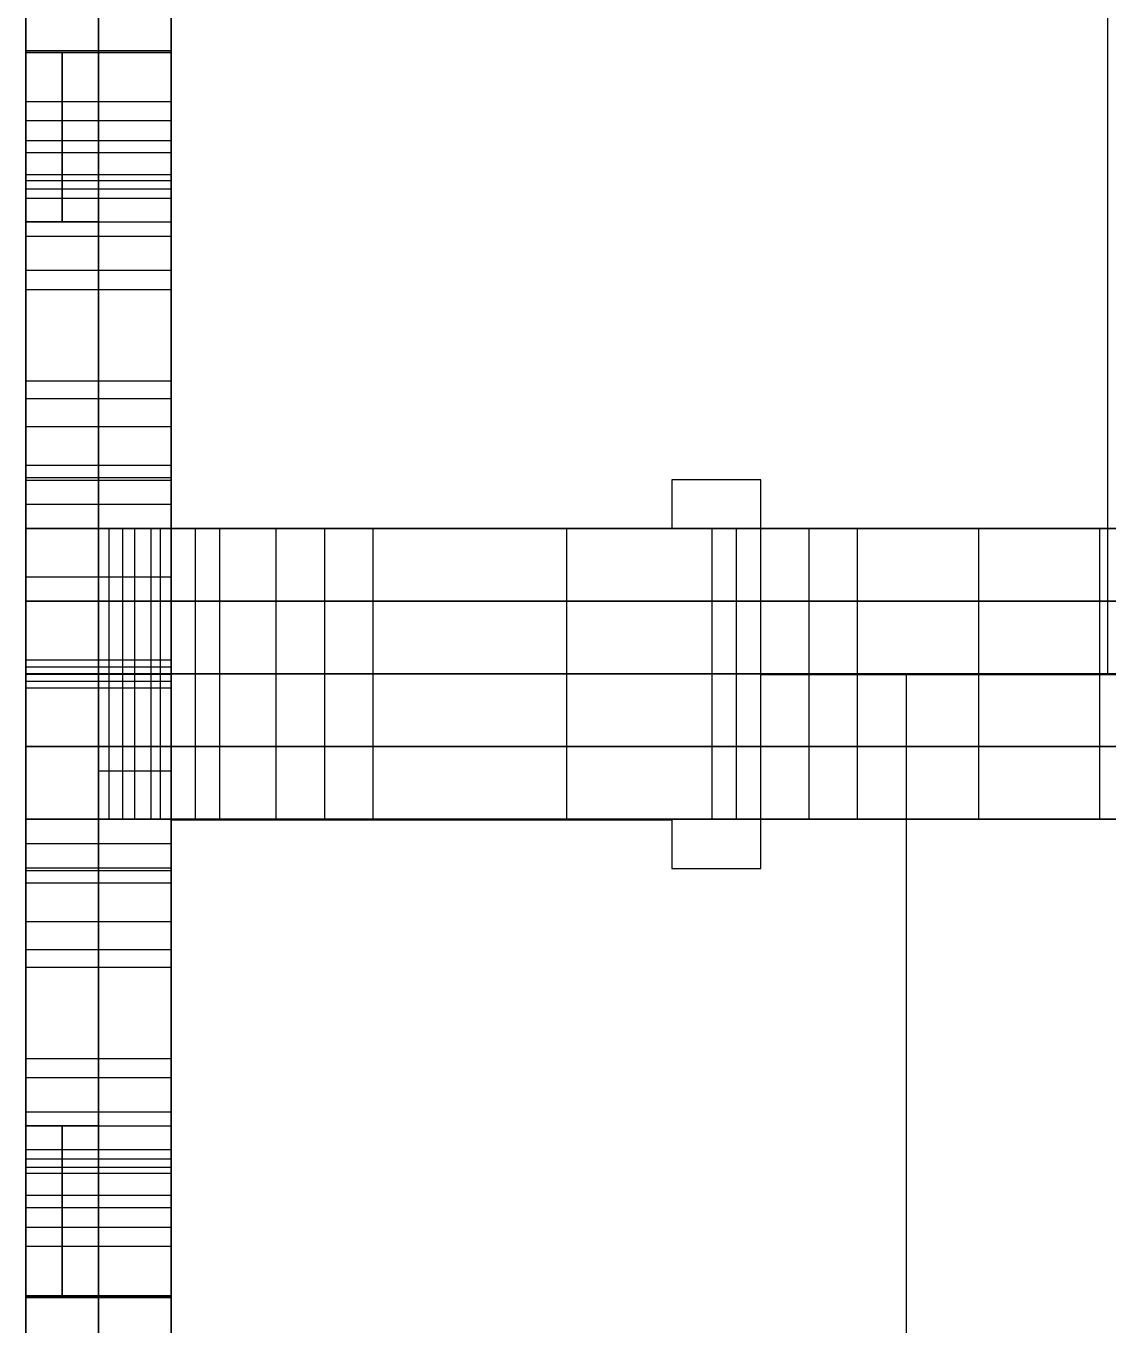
# Model space of a CAD drawing. Extents: x 3574 to 3842, y -44368 to -40231.
# Drawn here: x 3574.5 to 3708.5, y -41180.2 to -41019.2 of the extents above; entities that cross this region are included whole.
import ezdxf

# ---------------------------------------------------------------- set-up
doc = ezdxf.new("R2010")
doc.units = 0
doc.layers.add('ENDS', color=40, linetype='CONTINUOUS')

# ---------------------------------------------------------------- blocks, each defined once
blk = doc.blocks.new('SKYLARK200_END-XS-1')
at = {"layer": 'ENDS'}
for p, q in [((-134, 3268.02, 264), (-134, 4118.01, 264)), ((-134, 3268.02, 282), (-134, 4118.01, 282)), ((-268, 3345.01, 141), (-268, 4112.03, 141)), ((-250, 3324.03, 141), (-250, 4112.03, 141)), ((-250, 3286, 282), (-250, 3421.55, 282)), ((-250, 3286, 264), (-250, 3421.55, 264)), ((-250, 3286, 273), (-250, 3421.55, 273)), ((-259, 3334.13, 226), (-259, 3412.13, 226)), ((-259, 3412.13, 56), (-259, 3334.13, 56)), ((-250, 3334.13, 226), (-250, 3412.13, 226)), ((-250, 3412.13, 56), (-250, 3334.13, 56)), ((-268, 3334.13, 226), (-268, 3352.13, 226)), ((-268, 3352.13, 56), (-268, 3334.13, 56)), ((-268, 3332.62, 282), (-268, 3345.28, 282)), ((-268, 3345.28, 282), (-250, 3345.28, 282)), ((-268, 3345.28), (-250, 3345.28)), ((-268, 3345.28), (-268, 3332.62)), ((-259, 3332.62, 282), (-259, 3345.28, 282)), ((-259, 3345.28), (-259, 3332.62)), ((-250, 3332.62, 282), (-250, 3345.28, 282)), ((-250, 3345.28), (-250, 3332.62)), ((-268, 3345.21, 281.13), (-250, 3345.21, 281.13)), ((-268, 3345.21, 0.87), (-250, 3345.21, 0.87)), ((-268, 3345.03, 280.28), (-250, 3345.03, 280.28)), ((-268, 3345.03, 280.28), (-268, 3328.13, 232)), ((-268, 3328.13, 50), (-268, 3345.03, 1.72)), ((-268, 3345.03, 1.72), (-250, 3345.03, 1.72)), ((-268, 3345.03, 141.9), (-259, 3345.03, 141.9)), ((-259, 3345.03, 280.28), (-259, 3328.13, 232)), ((-259, 3328.13, 50), (-259, 3345.03, 1.72)), ((-259, 3324.03, 141.9), (-259, 3345.03, 141.9)), ((-250, 3345.03, 280.28), (-250, 3328.13, 232)), ((-250, 3328.13, 50), (-250, 3345.03, 1.72)), ((-268, 3338.95, 282), (-250, 3338.95, 282)), ((-268, 3338.95), (-250, 3338.95)), ((-268, 3336.58, 256.14), (-250, 3336.58, 256.14)), ((-268, 3336.58, 25.86), (-250, 3336.58, 25.86)), ((-268, 3334.13, 226), (-250, 3334.13, 226)), ((-268, 3334.13, 56), (-250, 3334.13, 56)), ((-259, 3334.53, 123.71), (-259, 3334.53, 160.09)), ((-268, 3332.62, 282), (-250, 3332.62, 282)), ((-268, 3332.62), (-250, 3332.62)), ((-268, 3329.89, 227.76), (-250, 3329.89, 227.76)), ((-268, 3329.89, 54.24), (-250, 3329.89, 54.24)), ((-268, 3329.16, 283.1), (-250, 3329.16, 283.1)), ((-268, 3329.16, -1.1), (-250, 3329.16, -1.1)), ((-268, 3328.13, 232), (-250, 3328.13, 232)), ((-268, 3328.13, 50), (-250, 3328.13, 50)), ((-268, 3326.97, 286), (-250, 3326.97, 286)), ((-268, 3326.97, -4), (-250, 3326.97, -4)), ((-268, 3324.03, 102.9), (-250, 3324.03, 102.9)), ((-268, 3324.03, 102.9), (-268, 3324.03, 120.9)), ((-268, 3324.03, 180.9), (-250, 3324.03, 180.9)), ((-268, 3324.03, 120.9), (-259, 3324.03, 120.9)), ((-259, 3324.03, 162.9), (-268, 3324.03, 162.9)), ((-268, 3324.03, 162.9), (-268, 3324.03, 180.9)), ((-259, 3324.03, 162.9), (-259, 3324.03, 120.9)), ((-259, 3324.03, 102.9), (-259, 3324.03, 180.9)), ((-259, 3324.03, 141.9), (-250, 3324.03, 141.9)), ((-250, 3324.03, 102.9), (-250, 3324.03, 180.9)), ((-268, 3322.27, 98.66), (-250, 3322.27, 98.66)), ((-268, 3322.27, 185.14), (-250, 3322.27, 185.14)), ((-268, 3269.74, 113.8), (-268, 3318.03, 96.9)), ((-268, 3318.03, 96.9), (-250, 3318.03, 96.9)), ((-268, 3318.03, 186.9), (-250, 3318.03, 186.9)), ((-268, 3318.03, 186.9), (-268, 3269.74, 170)), ((-259, 3269.74, 113.8), (-259, 3318.03, 96.9)), ((-259, 3318.03, 186.9), (-259, 3269.74, 170)), ((-250, 3269.74, 113.8), (-250, 3318.03, 96.9)), ((-250, 3318.03, 186.9), (-250, 3269.74, 170)), ((-268, 3315.65, 294), (-250, 3315.65, 294)), ((-268, 3315.65, -12), (-250, 3315.65, -12)), ((-268, 3304.34, 286), (-250, 3304.34, 286)), ((-268, 3304.34, -4), (-250, 3304.34, -4)), ((-268, 3302.15, 283.1), (-250, 3302.15, 283.1)), ((-268, 3302.15, -1.1), (-250, 3302.15, -1.1)), ((-268, 3286.03, 282), (-268, 3298.68, 282)), ((-268, 3298.68, 282), (-250, 3298.68, 282)), ((-268, 3298.68), (-250, 3298.68)), ((-268, 3298.68), (-268, 3286.03)), ((-259, 3286.03, 282), (-259, 3298.68, 282)), ((-259, 3298.68), (-259, 3286.03)), ((-250, 3286.03, 282), (-250, 3298.68, 282)), ((-250, 3298.68), (-250, 3286.03)), ((-268, 3293.89, 105.35), (-250, 3293.89, 105.35)), ((-268, 3293.89, 178.45), (-250, 3293.89, 178.45)), ((-268, 3292.36, 282), (-250, 3292.36, 282)), ((-268, 3292.36), (-250, 3292.36)), ((-268, 3268.03, 220), (-268, 3292.03, 220)), ((-268, 3292.03, 220), (-250, 3292.03, 220)), ((-268, 3292.03, 220), (-268, 3292.03, 233)), ((-268, 3292.03, 233), (-250, 3292.03, 233)), ((-268, 3292.03, 233), (-268, 3286.03, 233)), ((-268, 3292.03, 258), (-250, 3292.03, 258)), ((-268, 3292.03, 258), (-268, 3292.03, 270)), ((-268, 3292.03, 270), (-250, 3292.03, 270)), ((-268, 3292.03, 270), (-268, 3286.03, 270)), ((-268, 3286.03, 13.8), (-268, 3292.03, 13.8)), ((-268, 3292.03, 13.8), (-250, 3292.03, 13.8)), ((-268, 3292.03, 13.8), (-268, 3292.03, 25.8)), ((-268, 3292.03, 25.8), (-250, 3292.03, 25.8)), ((-268, 3292.03, 25.8), (-268, 3286.03, 25.8)), ((-268, 3292.03, 50.8), (-250, 3292.03, 50.8)), ((-268, 3292.03, 50.8), (-268, 3292.03, 63.8)), ((-268, 3292.03, 63.8), (-250, 3292.03, 63.8)), ((-268, 3292.03, 63.8), (-268, 3268.03, 63.8)), ((-268, 3286.03, 258), (-268, 3292.03, 258)), ((-268, 3286.03, 50.8), (-268, 3292.03, 50.8)), ((-268, 3292.03, 226.5), (-250, 3292.03, 226.5)), ((-268, 3292.03, 264), (-250, 3292.03, 264)), ((-268, 3292.03, 19.8), (-250, 3292.03, 19.8)), ((-268, 3292.03, 57.3), (-250, 3292.03, 57.3)), ((-259, 3268.03, 220), (-259, 3292.03, 220)), ((-259, 3292.03, 220), (-259, 3292.03, 233)), ((-259, 3268.03, 258), (-259, 3292.03, 258)), ((-259, 3292.03, 258), (-259, 3292.03, 270)), ((-259, 3292.03, 270), (-259, 3286.03, 270)), ((-259, 3286.03, 13.8), (-259, 3292.03, 13.8)), ((-259, 3292.03, 13.8), (-259, 3292.03, 25.8)), ((-259, 3268.03, 50.8), (-259, 3292.03, 50.8)), ((-259, 3292.03, 50.8), (-259, 3292.03, 63.8)), ((-259, 3292.03, 63.8), (-259, 3268.03, 63.8)), ((-259, 3292.03, 233), (-259, 3268.03, 233)), ((-259, 3292.03, 25.8), (-259, 3268.03, 25.8)), ((-250, 3268.03, 220), (-250, 3292.03, 220)), ((-250, 3292.03, 220), (-250, 3292.03, 233)), ((-250, 3292.03, 233), (-250, 3268.03, 233)), ((-250, 3268.03, 258), (-250, 3292.03, 258)), ((-250, 3292.03, 258), (-250, 3292.03, 270)), ((-250, 3292.03, 270), (-250, 3286.03, 270)), ((-250, 3286.03, 13.8), (-250, 3292.03, 13.8)), ((-250, 3292.03, 13.8), (-250, 3292.03, 25.8)), ((-250, 3292.03, 25.8), (-250, 3268.03, 25.8)), ((-250, 3268.03, 50.8), (-250, 3292.03, 50.8)), ((-250, 3292.03, 50.8), (-250, 3292.03, 63.8)), ((-250, 3292.03, 63.8), (-250, 3268.03, 63.8)), ((-177, 3292.06, 282), (-188, 3292.06, 282)), ((-188, 3292.06, 282), (-188, 3292.06, 264)), ((-177, 3292.06, 264), (-188, 3292.06, 264)), ((-188, 3292.06, 282), (-188, 3286.06, 282)), ((-188, 3292.06, 264), (-188, 3286.06, 264)), ((-177, 3292.06, 273), (-188, 3292.06, 273)), ((-188, 3292.06, 273), (-188, 3286.06, 273)), ((-182.5, 3292.06, 282), (-182.5, 3292.06, 264)), ((-177, 3268.06, 282), (-177, 3292.06, 282)), ((-177, 3292.06, 282), (-177, 3292.06, 264)), ((-177, 3268.06, 264), (-177, 3292.06, 264)), ((-177, 3268.06, 273), (-177, 3292.06, 273)), ((-268, 3289.03, 270), (-250, 3289.03, 270)), ((-268, 3289.03, 13.8), (-250, 3289.03, 13.8)), ((-188, 3289.06, 282), (-188, 3289.06, 264)), ((-268, 3268.03, 0), (-268, 3286.03, 0)), ((-237, 3286.03, 0), (-268, 3286.03, 0)), ((-268, 3268.03, 62.9), (-268, 3286.03, 62.9)), ((-268, 3286.03, 0), (-268, 3286.03, 62.9)), ((-268, 3286.03, 62.9), (-244, 3286.03, 62.9)), ((-268, 3268.03, 219.1), (-268, 3286.03, 219.1)), ((-244, 3286.03, 219.1), (-268, 3286.03, 219.1)), ((-268, 3268.03, 282), (-268, 3286.03, 282)), ((-268, 3286.03, 219.1), (-268, 3286.03, 282)), ((-268, 3286.03, 282), (-237, 3286.03, 282)), ((-268, 3268.03, 31.45), (-268, 3286.03, 31.45)), ((-268, 3268.03, 250.55), (-268, 3286.03, 250.55)), ((-268, 3286.03, 270), (-250, 3286.03, 270)), ((-268, 3286.03, 270), (-268, 3286.03, 282)), ((-268, 3286.03, 282), (-250, 3286.03, 282)), ((-268, 3286.03), (-250, 3286.03)), ((-268, 3286.03), (-268, 3286.03, 13.8)), ((-268, 3286.03, 13.8), (-250, 3286.03, 13.8)), ((-259, 3286.03, 233), (-268, 3286.03, 233)), ((-259, 3286.03, 258), (-268, 3286.03, 258)), ((-268, 3286.03, 258), (-268, 3286.03, 233)), ((-259, 3286.03, 25.8), (-268, 3286.03, 25.8)), ((-259, 3286.03, 50.8), (-268, 3286.03, 50.8)), ((-268, 3286.03, 50.8), (-268, 3286.03, 25.8)), ((-268, 3286.03, 258), (-250, 3286.03, 258)), ((-268, 3286.03, 276), (-250, 3286.03, 276)), ((-268, 3286.03, 6.9), (-250, 3286.03, 6.9)), ((-268, 3286.03, 245.5), (-259, 3286.03, 245.5)), ((-268, 3286.03, 38.3), (-259, 3286.03, 38.3)), ((-263.5, 3286.03, 258), (-263.5, 3286.03, 233)), ((-263.5, 3286.03, 50.8), (-263.5, 3286.03, 25.8)), ((-259, 3268.03, 257.1), (-259, 3286.03, 257.1)), ((-259, 3268.03, 232.1), (-259, 3286.03, 232.1)), ((-259, 3286.03, 257.1), (-259, 3286.03, 232.1)), ((-259, 3268.03, 49.9), (-259, 3286.03, 49.9)), ((-259, 3268.03, 24.9), (-259, 3286.03, 24.9)), ((-259, 3286.03, 49.9), (-259, 3286.03, 24.9)), ((-259, 3268.03, 244.6), (-259, 3286.03, 244.6)), ((-259, 3268.03, 37.4), (-259, 3286.03, 37.4)), ((-259, 3286.03, 233), (-259, 3286.03, 258)), ((-259, 3268.03, 233), (-259, 3286.03, 233)), ((-259, 3286.03, 258), (-259, 3268.03, 258)), ((-259, 3286.03, 25.8), (-259, 3286.03, 50.8)), ((-259, 3268.03, 25.8), (-259, 3286.03, 25.8)), ((-259, 3286.03, 50.8), (-259, 3268.03, 50.8)), ((-259, 3286.03, 270), (-259, 3286.03, 282)), ((-259, 3286.03), (-259, 3286.03, 13.8)), ((-259, 3268.03, 245.5), (-259, 3286.03, 245.5)), ((-259, 3268.03, 38.3), (-259, 3286.03, 38.3)), ((-259, 3286.03, 25.8), (-250, 3286.03, 25.8)), ((-257.68, 3268.03, 260.28), (-257.68, 3286.03, 260.28)), ((-257.68, 3268.03, 228.92), (-257.68, 3286.03, 228.92)), ((-257.68, 3268.03, 53.08), (-257.68, 3286.03, 53.08)), ((-257.68, 3268.03, 21.72), (-257.68, 3286.03, 21.72)), ((-256, 3268.03, 219.1), (-256, 3286.03, 219.1)), ((-254.5, 3268.03, 261.6), (-254.5, 3286.03, 261.6)), ((-254.5, 3268.03, 227.6), (-254.5, 3286.03, 227.6)), ((-254.5, 3268.03, 54.4), (-254.5, 3286.03, 54.4)), ((-254.5, 3268.03, 20.4), (-254.5, 3286.03, 20.4)), ((-252.5, 3268.03, 0), (-252.5, 3286.03, 0)), ((-252.5, 3268.03, 282), (-252.5, 3286.03, 282)), ((-251.32, 3268.03, 260.28), (-251.32, 3286.03, 260.28)), ((-251.32, 3268.03, 228.92), (-251.32, 3286.03, 228.92)), ((-251.32, 3268.03, 53.08), (-251.32, 3286.03, 53.08)), ((-251.32, 3268.03, 21.72), (-251.32, 3286.03, 21.72)), ((-188, 3286.06, 282), (-250, 3286, 282)), ((-188, 3286.06, 264), (-250, 3286, 264)), ((-188, 3286.06, 273), (-250, 3286, 273)), ((-250, 3268.03, 74.9), (-250, 3286.03, 74.9)), ((-244, 3286.03, 74.9), (-250, 3286.03, 74.9)), ((-250, 3268.03, 207.1), (-250, 3286.03, 207.1)), ((-250, 3286.03, 74.9), (-250, 3286.03, 207.1)), ((-250, 3286.03, 207.1), (-244, 3286.03, 207.1)), ((-250, 3268.03, 257.1), (-250, 3286.03, 257.1)), ((-250, 3268.03, 232.1), (-250, 3286.03, 232.1)), ((-250, 3286.03, 232.1), (-250, 3286.03, 257.1)), ((-250, 3268.03, 49.9), (-250, 3286.03, 49.9)), ((-250, 3286.03, 24.9), (-250, 3286.03, 49.9)), ((-250, 3268.03, 24.9), (-250, 3286.03, 24.9)), ((-250, 3268.03, 62.9), (-250, 3286.03, 62.9)), ((-250, 3268.03, 141), (-250, 3286.03, 141)), ((-250, 3268.03, 244.6), (-250, 3286.03, 244.6)), ((-250, 3268.03, 37.4), (-250, 3286.03, 37.4)), ((-250, 3286.03, 141), (-50, 3286.03, 141)), ((-250, 3286.03, 270), (-250, 3286.03, 282)), ((-250, 3286.03), (-250, 3286.03, 13.8)), ((-250, 3286, 282), (-250, 3286, 264)), ((-247, 3268.03, 74.9), (-247, 3286.03, 74.9)), ((-247, 3268.03, 207.1), (-247, 3286.03, 207.1)), ((-244, 3268.03, 62.9), (-244, 3286.03, 62.9)), ((-244, 3268.03, 74.9), (-244, 3286.03, 74.9)), ((-244, 3286.03, 62.9), (-244, 3286.03, 74.9)), ((-244, 3268.03, 207.1), (-244, 3286.03, 207.1)), ((-244, 3268.03, 219.1), (-244, 3286.03, 219.1)), ((-244, 3286.03, 207.1), (-244, 3286.03, 219.1)), ((-244, 3268.03, 68.9), (-244, 3286.03, 68.9)), ((-244, 3268.03, 213.1), (-244, 3286.03, 213.1)), ((-237, 3268.03, 6), (-237, 3286.03, 6)), ((-225, 3286.03, 6), (-237, 3286.03, 6)), ((-237, 3268.03, 0), (-237, 3286.03, 0)), ((-237, 3286.03, 6), (-237, 3286.03, 0)), ((-237, 3268.03, 282), (-237, 3286.03, 282)), ((-237, 3268.03, 276), (-237, 3286.03, 276)), ((-237, 3286.03, 282), (-237, 3286.03, 276)), ((-237, 3286.03, 276), (-225, 3286.03, 276)), ((-237, 3268.03, 3), (-237, 3286.03, 3)), ((-237, 3268.03, 279), (-237, 3286.03, 279)), ((-231, 3268.03, 6), (-231, 3286.03, 6)), ((-231, 3268.03, 276), (-231, 3286.03, 276)), ((-225, 3268.03, -18), (-225, 3286.03, -18)), ((-177, 3286.03, -18), (-225, 3286.03, -18)), ((-225, 3268.03, 6), (-225, 3286.03, 6)), ((-225, 3286.03, -18), (-225, 3286.03, 6)), ((-225, 3268.03, 276), (-225, 3286.03, 276)), ((-225, 3268.03, 300), (-225, 3286.03, 300)), ((-225, 3286.03, 276), (-225, 3286.03, 300)), ((-225, 3286.03, 300), (-177, 3286.03, 300)), ((-225, 3268.03, 0), (-225, 3286.03, 0)), ((-225, 3268.03, 282), (-225, 3286.03, 282)), ((-219, 3286.03, 282), (-219, 3286.03, 264)), ((-201, 3268.03, -18), (-201, 3286.03, -18)), ((-201, 3268.03, 300), (-201, 3286.03, 300)), ((-188, 3286.06, 282), (-188, 3286.06, 264)), ((-183, 3268.03, 140), (-183, 3286.03, 140)), ((-117, 3286.03, 140), (-183, 3286.03, 140)), ((-183, 3268.03, 128), (-183, 3286.03, 128)), ((-183, 3286.03, 140), (-183, 3286.03, 128)), ((-183, 3286.03, 128), (-177, 3286.03, 128)), ((-183, 3268.03, 134), (-183, 3286.03, 134)), ((-180, 3268.03, 128), (-180, 3286.03, 128)), ((-177, 3268.03, 128), (-177, 3286.03, 128)), ((-177, 3268.03, -18), (-177, 3286.03, -18)), ((-177, 3286.03, 128), (-177, 3286.03, -18)), ((-177, 3268.03, 300), (-177, 3286.03, 300)), ((-177, 3268.03, 258), (-177, 3286.03, 258)), ((-177, 3286.03, 300), (-177, 3286.03, 258)), ((-177, 3286.03, 258), (-165, 3286.03, 258)), ((-177, 3268.03, 140), (-177, 3286.03, 140)), ((-177, 3268.03, 55), (-177, 3286.03, 55)), ((-177, 3268.03, 264), (-177, 3286.03, 264)), ((-171, 3268.03, 258), (-171, 3286.03, 258)), ((-165, 3268.03, 258), (-165, 3286.03, 258)), ((-165, 3268.03, 264), (-165, 3286.03, 264)), ((-165, 3286.03, 258), (-165, 3286.03, 264)), ((-165, 3286.03, 264), (-135, 3286.03, 264)), ((-165, 3268.03, 261), (-165, 3286.03, 261)), ((-150, 3268.03, 264), (-150, 3286.03, 264)), ((-135, 3268.03, 264), (-135, 3286.03, 264)), ((-135, 3268.03, 258), (-135, 3286.03, 258)), ((-135, 3286.03, 264), (-135, 3286.03, 258)), ((-135, 3286.03, 258), (-123, 3286.03, 258)), ((-135, 3268.03, 261), (-135, 3286.03, 261)), ((-134, 3286.03, 140), (-134, 3286.03, 258)), ((-268, 3280.03, 220), (-250, 3280.03, 220)), ((-268, 3280.03, 63.8), (-250, 3280.03, 63.8)), ((-259, 3280.03, 50.8), (-250, 3280.03, 50.8)), ((-259, 3280.03, 233), (-250, 3280.03, 233)), ((-177, 3280.06, 282), (-177, 3280.06, 264)), ((-237, 3277.03, 0), (-268, 3277.03, 0)), ((-268, 3277.03, 0), (-268, 3277.03, 62.9)), ((-268, 3277.03, 62.9), (-244, 3277.03, 62.9)), ((-244, 3277.03, 219.1), (-268, 3277.03, 219.1)), ((-268, 3277.03, 219.1), (-268, 3277.03, 282)), ((-268, 3277.03, 282), (-237, 3277.03, 282)), ((-259, 3277.03, 257.1), (-259, 3277.03, 232.1)), ((-259, 3277.03, 49.9), (-259, 3277.03, 24.9)), ((-259, 3277.03, 233), (-259, 3277.03, 258)), ((-259, 3277.03, 25.8), (-259, 3277.03, 50.8)), ((-244, 3277.03, 74.9), (-250, 3277.03, 74.9)), ((-250, 3277.03, 74.9), (-250, 3277.03, 207.1)), ((-250, 3277.03, 207.1), (-244, 3277.03, 207.1)), ((-250, 3277.03, 232.1), (-250, 3277.03, 257.1)), ((-250, 3277.03, 24.9), (-250, 3277.03, 49.9)), ((-244, 3277.03, 62.9), (-244, 3277.03, 74.9)), ((-244, 3277.03, 207.1), (-244, 3277.03, 219.1)), ((-225, 3277.03, 6), (-237, 3277.03, 6)), ((-237, 3277.03, 6), (-237, 3277.03, 0)), ((-237, 3277.03, 282), (-237, 3277.03, 276)), ((-237, 3277.03, 276), (-225, 3277.03, 276)), ((-177, 3277.03, -18), (-225, 3277.03, -18)), ((-225, 3277.03, -18), (-225, 3277.03, 6)), ((-225, 3277.03, 276), (-225, 3277.03, 300)), ((-225, 3277.03, 300), (-177, 3277.03, 300)), ((-117, 3277.03, 140), (-183, 3277.03, 140)), ((-183, 3277.03, 140), (-183, 3277.03, 128)), ((-183, 3277.03, 128), (-177, 3277.03, 128)), ((-177, 3277.03, 128), (-177, 3277.03, -18)), ((-177, 3277.03, 300), (-177, 3277.03, 258)), ((-177, 3277.03, 258), (-165, 3277.03, 258)), ((-165, 3277.03, 258), (-165, 3277.03, 264)), ((-165, 3277.03, 264), (-135, 3277.03, 264)), ((-135, 3277.03, 264), (-135, 3277.03, 258)), ((-135, 3277.03, 258), (-123, 3277.03, 258)), ((-268, 3269.74, 113.8), (-250, 3269.74, 113.8)), ((-268, 3269.74, 170), (-250, 3269.74, 170)), ((-268, 3268.9, 113.99), (-250, 3268.9, 113.99)), ((-268, 3268.9, 169.81), (-250, 3268.9, 169.81)), ((-268, 3250.03, 0), (-268, 3268.03, 0)), ((-237, 3268.03, 0), (-268, 3268.03, 0)), ((-268, 3250.03, 62.9), (-268, 3268.03, 62.9)), ((-268, 3268.03, 0), (-268, 3268.03, 62.9)), ((-268, 3268.03, 62.9), (-244, 3268.03, 62.9)), ((-268, 3250.03, 219.1), (-268, 3268.03, 219.1)), ((-244, 3268.03, 219.1), (-268, 3268.03, 219.1)), ((-268, 3250.03, 282), (-268, 3268.03, 282)), ((-268, 3268.03, 219.1), (-268, 3268.03, 282)), ((-268, 3268.03, 282), (-237, 3268.03, 282)), ((-268, 3250.03, 31.45), (-268, 3268.03, 31.45)), ((-268, 3250.03, 250.55), (-268, 3268.03, 250.55)), ((-237, 3268.03, 0), (-268, 3268.03, 0)), ((-268, 3268.03, 0), (-268, 3268.03, 62.9)), ((-268, 3268.03, 62.9), (-244, 3268.03, 62.9)), ((-244, 3268.03, 219.1), (-268, 3268.03, 219.1)), ((-268, 3268.03, 219.1), (-268, 3268.03, 282)), ((-268, 3268.03, 282), (-237, 3268.03, 282)), ((-268, 3268.03, 169.75), (-268, 3268.03, 220)), ((-268, 3268.03, 220), (-250, 3268.03, 220)), ((-268, 3268.03, 169.75), (-250, 3268.03, 169.75)), ((-268, 3268.03, 63.8), (-250, 3268.03, 63.8)), ((-268, 3268.03, 63.8), (-268, 3268.03, 114.05)), ((-268, 3268.03, 114.05), (-250, 3268.03, 114.05)), ((-268, 3268.03, 194.87), (-250, 3268.03, 194.87)), ((-268, 3268.03, 88.92), (-250, 3268.03, 88.92)), ((-268, 3250, 220), (-268, 3268, 220)), ((-268, 3268, 220), (-250, 3268, 220)), ((-268, 3268, 220), (-268, 3268, 169.75)), ((-268, 3268, 169.75), (-250, 3268, 169.75)), ((-268, 3268, 114.05), (-250, 3268, 114.05)), ((-268, 3268, 114.05), (-268, 3268, 63.8)), ((-268, 3268, 63.8), (-250, 3268, 63.8)), ((-268, 3268, 63.8), (-268, 3250, 63.8)), ((-268, 3268, 170), (-250, 3268, 170)), ((-268, 3268, 113.8), (-250, 3268, 113.8)), ((-259, 3250.03, 257.1), (-259, 3268.03, 257.1)), ((-259, 3250.03, 232.1), (-259, 3268.03, 232.1)), ((-259, 3268.03, 257.1), (-259, 3268.03, 232.1)), ((-259, 3250.03, 49.9), (-259, 3268.03, 49.9)), ((-259, 3250.03, 24.9), (-259, 3268.03, 24.9)), ((-259, 3268.03, 49.9), (-259, 3268.03, 24.9)), ((-259, 3250.03, 244.6), (-259, 3268.03, 244.6)), ((-259, 3250.03, 37.4), (-259, 3268.03, 37.4)), ((-259, 3268.03, 257.1), (-259, 3268.03, 232.1)), ((-259, 3268.03, 49.9), (-259, 3268.03, 24.9)), ((-259, 3268.03, 258), (-259, 3268.03, 233)), ((-259, 3268.03, 233), (-250, 3268.03, 233)), ((-259, 3268.03, 258), (-250, 3268.03, 258)), ((-259, 3268.03, 50.8), (-259, 3268.03, 25.8)), ((-259, 3268.03, 25.8), (-250, 3268.03, 25.8)), ((-259, 3268.03, 50.8), (-250, 3268.03, 50.8)), ((-259, 3268.03, 169.75), (-259, 3268.03, 220)), ((-259, 3268.03, 63.8), (-259, 3268.03, 114.05)), ((-259, 3268.03, 245.5), (-250, 3268.03, 245.5)), ((-259, 3268.03, 38.3), (-250, 3268.03, 38.3)), ((-259, 3268, 25.8), (-259, 3268, 50.8)), ((-259, 3268, 50.8), (-259, 3250, 50.8)), ((-259, 3250, 25.8), (-259, 3268, 25.8)), ((-259, 3268, 50.8), (-250, 3268, 50.8)), ((-259, 3268, 25.8), (-250, 3268, 25.8)), ((-259, 3268, 258), (-259, 3250, 258)), ((-259, 3268, 233), (-259, 3268, 258)), ((-259, 3250, 233), (-259, 3268, 233)), ((-259, 3268, 258), (-250, 3268, 258)), ((-259, 3268, 233), (-250, 3268, 233)), ((-259, 3250, 220), (-259, 3268, 220)), ((-259, 3268, 220), (-259, 3268, 169.75)), ((-259, 3268, 114.05), (-259, 3268, 63.8)), ((-259, 3268, 63.8), (-259, 3250, 63.8)), ((-259, 3250, 38.3), (-259, 3268, 38.3)), ((-259, 3244, 50.8), (-259, 3268, 50.8)), ((-259, 3268, 50.8), (-259, 3268, 25.8)), ((-259, 3268, 38.3), (-250, 3268, 38.3)), ((-259, 3268, 25.8), (-259, 3244, 25.8)), ((-259, 3250, 245.5), (-259, 3268, 245.5)), ((-259, 3244, 258), (-259, 3268, 258)), ((-259, 3268, 245.5), (-250, 3268, 245.5)), ((-257.68, 3250.03, 260.28), (-257.68, 3268.03, 260.28)), ((-257.68, 3250.03, 228.92), (-257.68, 3268.03, 228.92)), ((-257.68, 3250.03, 53.08), (-257.68, 3268.03, 53.08)), ((-257.68, 3250.03, 21.72), (-257.68, 3268.03, 21.72)), ((-256, 3250.03, 219.1), (-256, 3268.03, 219.1)), ((-254.5, 3250.03, 261.6), (-254.5, 3268.03, 261.6)), ((-254.5, 3250.03, 227.6), (-254.5, 3268.03, 227.6)), ((-254.5, 3250.03, 54.4), (-254.5, 3268.03, 54.4)), ((-254.5, 3250.03, 20.4), (-254.5, 3268.03, 20.4)), ((-254.5, 3268.03, 233), (-254.5, 3268.03, 258)), ((-254.5, 3268.03, 25.8), (-254.5, 3268.03, 50.8)), ((-254.5, 3268, 258), (-254.5, 3268, 233)), ((-252.5, 3250.03, 0), (-252.5, 3268.03, 0)), ((-252.5, 3250.03, 282), (-252.5, 3268.03, 282)), ((-251.32, 3250.03, 260.28), (-251.32, 3268.03, 260.28)), ((-251.32, 3250.03, 228.92), (-251.32, 3268.03, 228.92)), ((-251.32, 3250.03, 53.08), (-251.32, 3268.03, 53.08)), ((-251.32, 3250.03, 21.72), (-251.32, 3268.03, 21.72)), ((-250, 3250.03, 74.9), (-250, 3268.03, 74.9)), ((-244, 3268.03, 74.9), (-250, 3268.03, 74.9)), ((-250, 3250.03, 207.1), (-250, 3268.03, 207.1)), ((-250, 3268.03, 74.9), (-250, 3268.03, 207.1)), ((-250, 3268.03, 207.1), (-244, 3268.03, 207.1)), ((-250, 3250.03, 257.1), (-250, 3268.03, 257.1)), ((-250, 3250.03, 232.1), (-250, 3268.03, 232.1)), ((-250, 3268.03, 232.1), (-250, 3268.03, 257.1)), ((-250, 3250.03, 49.9), (-250, 3268.03, 49.9)), ((-250, 3268.03, 24.9), (-250, 3268.03, 49.9)), ((-250, 3250.03, 24.9), (-250, 3268.03, 24.9)), ((-250, 3250.03, 62.9), (-250, 3268.03, 62.9)), ((-250, 3250.03, 141), (-250, 3268.03, 141)), ((-250, 3250.03, 244.6), (-250, 3268.03, 244.6)), ((-250, 3250.03, 37.4), (-250, 3268.03, 37.4)), ((-250, 3268.03, 141), (-50, 3268.03, 141)), ((-244, 3268.03, 74.9), (-250, 3268.03, 74.9)), ((-250, 3268.03, 74.9), (-250, 3268.03, 207.1)), ((-250, 3268.03, 207.1), (-244, 3268.03, 207.1)), ((-250, 3268.03, 232.1), (-250, 3268.03, 257.1)), ((-250, 3268.03, 24.9), (-250, 3268.03, 49.9)), ((-250, 3268.03, 141), (-50, 3268.03, 141)), ((-250, 3268.03, 169.75), (-250, 3268.03, 220)), ((-250, 3268.03, 233), (-250, 3268.03, 258)), ((-250, 3268.03, 25.8), (-250, 3268.03, 50.8)), ((-250, 3268.03, 63.8), (-250, 3268.03, 114.05)), ((-250, 3244, 258), (-250, 3268, 258)), ((-250, 3268, 258), (-250, 3268, 233)), ((-250, 3268, 233), (-250, 3244, 233)), ((-250, 3250, 220), (-250, 3268, 220)), ((-250, 3268, 220), (-250, 3268, 169.75)), ((-250, 3268, 114.05), (-250, 3268, 63.8)), ((-250, 3268, 63.8), (-250, 3250, 63.8)), ((-250, 3244, 50.8), (-250, 3268, 50.8)), ((-250, 3268, 50.8), (-250, 3268, 25.8)), ((-250, 3268, 25.8), (-250, 3244, 25.8)), ((-247, 3250.03, 74.9), (-247, 3268.03, 74.9)), ((-247, 3250.03, 207.1), (-247, 3268.03, 207.1)), ((-244, 3250.03, 62.9), (-244, 3268.03, 62.9)), ((-244, 3250.03, 74.9), (-244, 3268.03, 74.9)), ((-244, 3268.03, 62.9), (-244, 3268.03, 74.9)), ((-244, 3250.03, 207.1), (-244, 3268.03, 207.1)), ((-244, 3250.03, 219.1), (-244, 3268.03, 219.1)), ((-244, 3268.03, 207.1), (-244, 3268.03, 219.1)), ((-244, 3250.03, 68.9), (-244, 3268.03, 68.9)), ((-244, 3250.03, 213.1), (-244, 3268.03, 213.1)), ((-244, 3268.03, 62.9), (-244, 3268.03, 74.9)), ((-244, 3268.03, 207.1), (-244, 3268.03, 219.1)), ((-237, 3250.03, 6), (-237, 3268.03, 6)), ((-225, 3268.03, 6), (-237, 3268.03, 6)), ((-237, 3250.03, 0), (-237, 3268.03, 0)), ((-237, 3268.03, 6), (-237, 3268.03, 0)), ((-237, 3250.03, 282), (-237, 3268.03, 282)), ((-237, 3250.03, 276), (-237, 3268.03, 276)), ((-237, 3268.03, 282), (-237, 3268.03, 276)), ((-237, 3268.03, 276), (-225, 3268.03, 276)), ((-237, 3250.03, 3), (-237, 3268.03, 3)), ((-237, 3250.03, 279), (-237, 3268.03, 279)), ((-225, 3268.03, 6), (-237, 3268.03, 6)), ((-237, 3268.03, 6), (-237, 3268.03, 0)), ((-237, 3268.03, 282), (-237, 3268.03, 276)), ((-237, 3268.03, 276), (-225, 3268.03, 276)), ((-231, 3250.03, 6), (-231, 3268.03, 6)), ((-231, 3250.03, 276), (-231, 3268.03, 276)), ((-225, 3250.03, -18), (-225, 3268.03, -18)), ((-177, 3268.03, -18), (-225, 3268.03, -18)), ((-225, 3250.03, 6), (-225, 3268.03, 6)), ((-225, 3268.03, -18), (-225, 3268.03, 6)), ((-225, 3250.03, 276), (-225, 3268.03, 276)), ((-225, 3250.03, 300), (-225, 3268.03, 300)), ((-225, 3268.03, 276), (-225, 3268.03, 300)), ((-225, 3268.03, 300), (-177, 3268.03, 300)), ((-225, 3250.03, 0), (-225, 3268.03, 0)), ((-225, 3250.03, 282), (-225, 3268.03, 282)), ((-177, 3268.03, -18), (-225, 3268.03, -18)), ((-225, 3268.03, -18), (-225, 3268.03, 6)), ((-225, 3268.03, 276), (-225, 3268.03, 300)), ((-225, 3268.03, 300), (-177, 3268.03, 300)), ((-201, 3250.03, -18), (-201, 3268.03, -18)), ((-201, 3250.03, 300), (-201, 3268.03, 300)), ((-183, 3250.03, 140), (-183, 3268.03, 140)), ((-117, 3268.03, 140), (-183, 3268.03, 140)), ((-183, 3250.03, 128), (-183, 3268.03, 128)), ((-183, 3268.03, 140), (-183, 3268.03, 128)), ((-183, 3268.03, 128), (-177, 3268.03, 128)), ((-183, 3250.03, 134), (-183, 3268.03, 134)), ((-117, 3268.03, 140), (-183, 3268.03, 140)), ((-183, 3268.03, 140), (-183, 3268.03, 128)), ((-183, 3268.03, 128), (-177, 3268.03, 128)), ((-180, 3250.03, 128), (-180, 3268.03, 128)), ((-123, 3268.01, 282), (-177, 3268.06, 282)), ((-177, 3268.06, 282), (-177, 3268.06, 264)), ((-123, 3268.01, 264), (-177, 3268.06, 264)), ((-123, 3268.01, 273), (-177, 3268.06, 273)), ((-177, 3250.03, 128), (-177, 3268.03, 128)), ((-177, 3250.03, -18), (-177, 3268.03, -18)), ((-177, 3268.03, 128), (-177, 3268.03, -18)), ((-177, 3250.03, 300), (-177, 3268.03, 300)), ((-177, 3250.03, 258), (-177, 3268.03, 258)), ((-177, 3268.03, 300), (-177, 3268.03, 258)), ((-177, 3268.03, 258), (-165, 3268.03, 258)), ((-177, 3250.03, 140), (-177, 3268.03, 140)), ((-177, 3250.03, 55), (-177, 3268.03, 55)), ((-177, 3250.03, 264), (-177, 3268.03, 264)), ((-177, 3268.03, 128), (-177, 3268.03, -18)), ((-177, 3268.03, 300), (-177, 3268.03, 258)), ((-177, 3268.03, 258), (-165, 3268.03, 258)), ((-171, 3250.03, 258), (-171, 3268.03, 258)), ((-165, 3250.03, 258), (-165, 3268.03, 258)), ((-165, 3250.03, 264), (-165, 3268.03, 264)), ((-165, 3268.03, 258), (-165, 3268.03, 264)), ((-165, 3268.03, 264), (-135, 3268.03, 264)), ((-165, 3250.03, 261), (-165, 3268.03, 261)), ((-165, 3268.03, 258), (-165, 3268.03, 264)), ((-165, 3268.03, 264), (-135, 3268.03, 264)), ((-150, 3250.03, 264), (-150, 3268.03, 264)), ((-150, 3268.03, 282), (-150, 3268.03, 264)), ((-135, 3250.03, 264), (-135, 3268.03, 264)), ((-135, 3250.03, 258), (-135, 3268.03, 258)), ((-135, 3268.03, 264), (-135, 3268.03, 258)), ((-135, 3268.03, 258), (-123, 3268.03, 258)), ((-135, 3250.03, 261), (-135, 3268.03, 261)), ((-135, 3268.03, 264), (-135, 3268.03, 258)), ((-135, 3268.03, 258), (-123, 3268.03, 258)), ((-134, 3268.03, 140), (-134, 3268.03, 258)), ((-268, 3267.13, 169.81), (-250, 3267.13, 169.81)), ((-268, 3267.13, 113.99), (-250, 3267.13, 113.99)), ((-177, 3267.89, 282), (-123, 3267.93, 282)), ((-177, 3267.89, 264), (-123, 3267.93, 264)), ((-177, 3267.89, 273), (-123, 3267.93, 273)), ((-177, 3243.89, 282), (-177, 3267.89, 282)), ((-177, 3267.89, 282), (-177, 3267.89, 264)), ((-177, 3243.89, 264), (-177, 3267.89, 264)), ((-177, 3243.89, 273), (-177, 3267.89, 273)), ((-159, 3267.9, 264), (-159, 2667.99, 264)), ((-159, 3267.9, 282), (-159, 2667.99, 282)), ((-150, 3267.91, 282), (-150, 3267.91, 264)), ((-268, 3266.28, 170), (-250, 3266.28, 170)), ((-268, 3266.28, 170), (-268, 3218, 186.9)), ((-268, 3218, 96.9), (-268, 3266.28, 113.8)), ((-268, 3266.28, 113.8), (-250, 3266.28, 113.8)), ((-259, 3266.28, 170), (-259, 3218, 186.9)), ((-259, 3218, 96.9), (-259, 3266.28, 113.8)), ((-250, 3266.28, 170), (-250, 3218, 186.9)), ((-250, 3218, 96.9), (-250, 3266.28, 113.8)), ((-237, 3259.03, 0), (-268, 3259.03, 0)), ((-268, 3259.03, 0), (-268, 3259.03, 62.9)), ((-268, 3259.03, 62.9), (-244, 3259.03, 62.9)), ((-244, 3259.03, 219.1), (-268, 3259.03, 219.1)), ((-268, 3259.03, 219.1), (-268, 3259.03, 282)), ((-268, 3259.03, 282), (-237, 3259.03, 282)), ((-268, 3259, 220), (-250, 3259, 220)), ((-268, 3259, 63.8), (-250, 3259, 63.8)), ((-259, 3259.03, 257.1), (-259, 3259.03, 232.1)), ((-259, 3259.03, 49.9), (-259, 3259.03, 24.9)), ((-259, 3259, 25.8), (-259, 3259, 50.8)), ((-259, 3259, 233), (-259, 3259, 258)), ((-244, 3259.03, 74.9), (-250, 3259.03, 74.9)), ((-250, 3259.03, 74.9), (-250, 3259.03, 207.1)), ((-250, 3259.03, 207.1), (-244, 3259.03, 207.1)), ((-250, 3259.03, 232.1), (-250, 3259.03, 257.1)), ((-250, 3259.03, 24.9), (-250, 3259.03, 49.9)), ((-244, 3259.03, 62.9), (-244, 3259.03, 74.9)), ((-244, 3259.03, 207.1), (-244, 3259.03, 219.1)), ((-225, 3259.03, 6), (-237, 3259.03, 6)), ((-237, 3259.03, 6), (-237, 3259.03, 0)), ((-237, 3259.03, 282), (-237, 3259.03, 276)), ((-237, 3259.03, 276), (-225, 3259.03, 276)), ((-177, 3259.03, -18), (-225, 3259.03, -18)), ((-225, 3259.03, -18), (-225, 3259.03, 6)), ((-225, 3259.03, 276), (-225, 3259.03, 300)), ((-225, 3259.03, 300), (-177, 3259.03, 300)), ((-117, 3259.03, 140), (-183, 3259.03, 140)), ((-183, 3259.03, 140), (-183, 3259.03, 128)), ((-183, 3259.03, 128), (-177, 3259.03, 128)), ((-177, 3259.03, 128), (-177, 3259.03, -18)), ((-177, 3259.03, 300), (-177, 3259.03, 258)), ((-177, 3259.03, 258), (-165, 3259.03, 258)), ((-165, 3259.03, 258), (-165, 3259.03, 264)), ((-165, 3259.03, 264), (-135, 3259.03, 264)), ((-135, 3259.03, 264), (-135, 3259.03, 258)), ((-135, 3259.03, 258), (-123, 3259.03, 258)), ((-259, 3256, 50.8), (-250, 3256, 50.8)), ((-177, 3255.89, 282), (-177, 3255.89, 264)), ((-237, 3250.03, 0), (-268, 3250.03, 0)), ((-268, 3250.03, 0), (-268, 3250.03, 62.9)), ((-268, 3250.03, 62.9), (-244, 3250.03, 62.9)), ((-244, 3250.03, 219.1), (-268, 3250.03, 219.1)), ((-268, 3250.03, 219.1), (-268, 3250.03, 282)), ((-268, 3250.03, 282), (-237, 3250.03, 282)), ((-268, 3237.35, 282), (-268, 3250, 282)), ((-268, 3250, 282), (-250, 3250, 282)), ((-268, 3250, 282), (-268, 3250, 270)), ((-268, 3250, 270), (-250, 3250, 270)), ((-268, 3250, 270), (-268, 3244, 270)), ((-268, 3244, 258), (-268, 3250, 258)), ((-268, 3244, 221), (-268, 3250, 221)), ((-268, 3250, 221), (-250, 3250, 221)), ((-268, 3250, 221), (-268, 3250, 220)), ((-268, 3250, 220), (-250, 3250, 220)), ((-268, 3250, 63.8), (-250, 3250, 63.8)), ((-268, 3250, 63.8), (-268, 3250, 62.8)), ((-268, 3250, 62.8), (-250, 3250, 62.8)), ((-268, 3250, 62.8), (-268, 3244, 62.8)), ((-268, 3244, 50.8), (-268, 3250, 50.8)), ((-268, 3244, 13.8), (-268, 3250, 13.8)), ((-268, 3250, 13.8), (-250, 3250, 13.8)), ((-268, 3250, 13.8), (-268, 3250, 0)), ((-268, 3250, 0), (-250, 3250, 0)), ((-268, 3250, 0), (-268, 3237.35, 0)), ((-259, 3250, 50.8), (-268, 3250, 50.8)), ((-268, 3250, 25.8), (-259, 3250, 25.8)), ((-268, 3250, 25.8), (-268, 3250, 50.8)), ((-268, 3250, 25.8), (-268, 3244, 25.8)), ((-268, 3250, 233), (-268, 3250, 258)), ((-268, 3250, 233), (-259, 3250, 233)), ((-259, 3250, 258), (-268, 3250, 258)), ((-268, 3250, 233), (-268, 3244, 233)), ((-268, 3250, 276), (-250, 3250, 276)), ((-268, 3250, 220.5), (-250, 3250, 220.5)), ((-268, 3250, 63.3), (-250, 3250, 63.3)), ((-268, 3250, 6.9), (-250, 3250, 6.9)), ((-268, 3250, 38.3), (-259, 3250, 38.3)), ((-268, 3250, 245.5), (-259, 3250, 245.5)), ((-268, 3250, 233), (-250, 3250, 233)), ((-263.5, 3250, 25.8), (-263.5, 3250, 50.8)), ((-263.5, 3250, 233), (-263.5, 3250, 258)), ((-259, 3250.03, 257.1), (-259, 3250.03, 232.1)), ((-259, 3250.03, 49.9), (-259, 3250.03, 24.9)), ((-259, 3250, 50.8), (-259, 3250, 25.8)), ((-259, 3250, 258), (-259, 3250, 233)), ((-259, 3237.35, 282), (-259, 3250, 282)), ((-259, 3250, 282), (-259, 3250, 270)), ((-259, 3250, 270), (-259, 3244, 270)), ((-259, 3244, 221), (-259, 3250, 221)), ((-259, 3250, 221), (-259, 3250, 220)), ((-259, 3250, 63.8), (-259, 3250, 62.8)), ((-259, 3250, 62.8), (-259, 3244, 62.8)), ((-259, 3244, 13.8), (-259, 3250, 13.8)), ((-259, 3250, 13.8), (-259, 3250, 0)), ((-259, 3250, 0), (-259, 3237.35, 0)), ((-259, 3250, 25.8), (-250, 3250, 25.8)), ((-259, 3250, 258), (-250, 3250, 258)), ((-259, 3250, 233), (-259, 3244, 233)), ((-244, 3250.03, 74.9), (-250, 3250.03, 74.9)), ((-250, 3250.03, 74.9), (-250, 3250.03, 207.1)), ((-250, 3250.03, 207.1), (-244, 3250.03, 207.1)), ((-250, 3250.03, 232.1), (-250, 3250.03, 257.1)), ((-250, 3250.03, 24.9), (-250, 3250.03, 49.9)), ((-250, 3250.03, 141), (-50, 3250.03, 141)), ((-250, 3237.35, 282), (-250, 3250, 282)), ((-250, 3250, 282), (-250, 3250, 270)), ((-250, 3250, 270), (-250, 3244, 270)), ((-250, 3244, 221), (-250, 3250, 221)), ((-250, 3250, 221), (-250, 3250, 220)), ((-250, 3250, 63.8), (-250, 3250, 62.8)), ((-250, 3250, 62.8), (-250, 3244, 62.8)), ((-250, 3244, 13.8), (-250, 3250, 13.8)), ((-250, 3250, 13.8), (-250, 3250, 0)), ((-250, 3250, 0), (-250, 3237.35, 0)), ((-250, 3114.39, 282), (-250, 3249.94, 282)), ((-250, 3249.94, 282), (-250, 3249.94, 264)), ((-250, 3114.39, 264), (-250, 3249.94, 264)), ((-250, 3249.94, 282), (-188, 3249.88, 282)), ((-250, 3249.94, 264), (-188, 3249.88, 264)), ((-250, 3114.39, 273), (-250, 3249.94, 273)), ((-250, 3249.94, 273), (-188, 3249.88, 273)), ((-244, 3250.03, 62.9), (-244, 3250.03, 74.9)), ((-244, 3250.03, 207.1), (-244, 3250.03, 219.1)), ((-225, 3250.03, 6), (-237, 3250.03, 6)), ((-237, 3250.03, 6), (-237, 3250.03, 0)), ((-237, 3250.03, 282), (-237, 3250.03, 276)), ((-237, 3250.03, 276), (-225, 3250.03, 276)), ((-177, 3250.03, -18), (-225, 3250.03, -18)), ((-225, 3250.03, -18), (-225, 3250.03, 6)), ((-225, 3250.03, 276), (-225, 3250.03, 300)), ((-225, 3250.03, 300), (-177, 3250.03, 300)), ((-219, 3249.91, 282), (-219, 3249.91, 264)), ((-188, 3249.88, 282), (-188, 3249.88, 264)), ((-188, 3249.88, 282), (-188, 3243.88, 282)), ((-188, 3249.88, 264), (-188, 3243.88, 264)), ((-188, 3249.88, 273), (-188, 3243.88, 273)), ((-117, 3250.03, 140), (-183, 3250.03, 140)), ((-183, 3250.03, 140), (-183, 3250.03, 128)), ((-183, 3250.03, 128), (-177, 3250.03, 128)), ((-177, 3250.03, 128), (-177, 3250.03, -18)), ((-177, 3250.03, 300), (-177, 3250.03, 258)), ((-177, 3250.03, 258), (-165, 3250.03, 258)), ((-165, 3250.03, 258), (-165, 3250.03, 264)), ((-165, 3250.03, 264), (-135, 3250.03, 264)), ((-135, 3250.03, 264), (-135, 3250.03, 258)), ((-135, 3250.03, 258), (-123, 3250.03, 258)), ((-268, 3247, 270), (-250, 3247, 270)), ((-268, 3247, 221), (-250, 3247, 221)), ((-268, 3247, 62.8), (-250, 3247, 62.8)), ((-268, 3247, 13.8), (-250, 3247, 13.8)), ((-188, 3246.88, 282), (-188, 3246.88, 264)), ((-268, 3244, 270), (-250, 3244, 270)), ((-268, 3244, 270), (-268, 3244, 258)), ((-268, 3244, 258), (-250, 3244, 258)), ((-268, 3244, 233), (-250, 3244, 233)), ((-268, 3244, 233), (-268, 3244, 221)), ((-268, 3244, 221), (-250, 3244, 221)), ((-268, 3244, 62.8), (-250, 3244, 62.8)), ((-268, 3244, 62.8), (-268, 3244, 50.8)), ((-268, 3244, 50.8), (-250, 3244, 50.8)), ((-268, 3244, 25.8), (-250, 3244, 25.8)), ((-268, 3244, 25.8), (-268, 3244, 13.8)), ((-268, 3244, 13.8), (-250, 3244, 13.8)), ((-268, 3244, 264), (-250, 3244, 264)), ((-268, 3244, 227), (-250, 3244, 227)), ((-268, 3244, 56.8), (-250, 3244, 56.8)), ((-268, 3244, 19.8), (-250, 3244, 19.8)), ((-259, 3244, 270), (-259, 3244, 258)), ((-259, 3244, 233), (-259, 3244, 221)), ((-259, 3244, 62.8), (-259, 3244, 50.8)), ((-259, 3244, 25.8), (-259, 3244, 13.8)), ((-250, 3244, 270), (-250, 3244, 258)), ((-250, 3244, 233), (-250, 3244, 221)), ((-250, 3244, 62.8), (-250, 3244, 50.8)), ((-250, 3244, 25.8), (-250, 3244, 13.8)), ((-188, 3243.88, 282), (-177, 3243.89, 282)), ((-188, 3243.88, 264), (-177, 3243.89, 264)), ((-188, 3243.88, 273), (-177, 3243.89, 273)), ((-188, 3243.88, 282), (-188, 3243.88, 264)), ((-182.5, 3243.88, 282), (-182.5, 3243.88, 264)), ((-177, 3243.89, 282), (-177, 3243.89, 264)), ((-268, 3243.67, 282), (-250, 3243.67, 282)), ((-268, 3243.67, 0), (-250, 3243.67, 0)), ((-268, 3242.14, 178.45), (-250, 3242.14, 178.45)), ((-268, 3242.14, 105.35), (-250, 3242.14, 105.35)), ((-268, 3237.35, 282), (-250, 3237.35, 282)), ((-268, 3237.35, 0), (-250, 3237.35, 0)), ((-268, 3233.88, 283.1), (-250, 3233.88, 283.1)), ((-268, 3233.88, -1.1), (-250, 3233.88, -1.1)), ((-268, 3231.69, 286), (-250, 3231.69, 286)), ((-268, 3231.69, -4), (-250, 3231.69, -4)), ((-268, 3220.37, 294), (-250, 3220.37, 294)), ((-268, 3220.37, -12), (-250, 3220.37, -12)), ((-268, 3218, 186.9), (-250, 3218, 186.9)), ((-268, 3218, 96.9), (-250, 3218, 96.9)), ((-268, 3213.76, 185.14), (-250, 3213.76, 185.14)), ((-268, 3213.76, 98.66), (-250, 3213.76, 98.66)), ((-268, 3212, 180.9), (-250, 3212, 180.9)), ((-268, 3212, 180.9), (-268, 3212, 162.9)), ((-268, 3212, 102.9), (-250, 3212, 102.9)), ((-268, 3212, 162.9), (-259, 3212, 162.9)), ((-259, 3212, 120.9), (-268, 3212, 120.9)), ((-268, 3212, 120.9), (-268, 3212, 102.9)), ((-259, 3212, 120.9), (-259, 3212, 162.9)), ((-259, 3212, 180.9), (-259, 3212, 102.9)), ((-259, 3212, 141.9), (-250, 3212, 141.9)), ((-259, 3212, 141.9), (-259, 3191, 141.9)), ((-250, 3212, 180.9), (-250, 3212, 102.9)), ((-250, 3212, 141), (-250, 2724, 141)), ((-268, 3209.06, 286), (-250, 3209.06, 286)), ((-268, 3209.06, -4), (-250, 3209.06, -4)), ((-268, 3207.9, 232), (-250, 3207.9, 232)), ((-268, 3207.9, 232), (-268, 3191, 280.28)), ((-268, 3191, 1.72), (-268, 3207.9, 50)), ((-268, 3207.9, 50), (-250, 3207.9, 50)), ((-268, 3206.87, 283.1), (-250, 3206.87, 283.1)), ((-268, 3206.87, -1.1), (-250, 3206.87, -1.1)), ((-259, 3207.9, 232), (-259, 3191, 280.28)), ((-259, 3191, 1.72), (-259, 3207.9, 50)), ((-250, 3207.9, 232), (-250, 3191, 280.28)), ((-250, 3191, 1.72), (-250, 3207.9, 50)), ((-268, 3206.14, 227.76), (-250, 3206.14, 227.76)), ((-268, 3206.14, 54.24), (-250, 3206.14, 54.24)), ((-268, 3190.75, 282), (-268, 3203.4, 282)), ((-268, 3203.4, 282), (-250, 3203.4, 282)), ((-268, 3203.4, 0), (-250, 3203.4, 0)), ((-268, 3203.4, 0), (-268, 3190.75, 0)), ((-259, 3190.75, 282), (-259, 3203.4, 282)), ((-259, 3203.4, 0), (-259, 3190.75, 0)), ((-250, 3190.75, 282), (-250, 3203.4, 282)), ((-250, 3203.4, 0), (-250, 3190.75, 0)), ((-268, 3201.9, 226), (-250, 3201.9, 226)), ((-268, 3201.9, 56), (-250, 3201.9, 56)), ((-268, 3201.9, 56), (-268, 3183.9, 56)), ((-268, 3183.9, 226), (-268, 3201.9, 226)), ((-259, 3123.9, 226), (-259, 3201.9, 226)), ((-259, 3201.9, 56), (-259, 3123.9, 56)), ((-259, 3201.5, 160.09), (-259, 3201.5, 123.71)), ((-250, 3123.9, 226), (-250, 3201.9, 226)), ((-250, 3201.9, 56), (-250, 3123.9, 56)), ((-268, 3199.45, 256.14), (-250, 3199.45, 256.14)), ((-268, 3199.45, 25.86), (-250, 3199.45, 25.86)), ((-268, 3197.08, 282), (-250, 3197.08, 282)), ((-268, 3197.08, 0), (-250, 3197.08, 0)), ((-268, 3191.02, 141), (-268, 2744.98, 141)), ((-268, 3191, 280.28), (-250, 3191, 280.28)), ((-268, 3191, 1.72), (-250, 3191, 1.72)), ((-268, 3191, 141.9), (-259, 3191, 141.9)), ((-268, 3190.81, 281.13), (-250, 3190.81, 281.13)), ((-268, 3190.81, 0.87), (-250, 3190.81, 0.87)), ((-268, 3190.75, 282), (-250, 3190.75, 282)), ((-268, 3190.75, 0), (-250, 3190.75, 0))]:
    blk.add_line(p, q, dxfattribs=at)
at = {"layer": 'ENDS', "extrusion": (-1, 0, 0)}
for centre, radius, start, end in [((-3339.28, 282, 268), 6, 180, 196.6229), ((-3339.28, 0, 268), 6, 163.3771, 180), ((-3339.28, 282, 259), 6, 180, 196.6229), ((-3339.28, 0, 259), 6, 163.3771, 180), ((-3339.28, 282, 250), 6, 180, 196.6229), ((-3339.28, 0, 250), 6, 163.3771, 180), ((-3324.03, 141.9, 268), 21, 90, 270), ((-3324.03, 141.9, 263.5), 21, 90, 270), ((-3315.65, 282, 268), 12, 19.4712, 160.5288), ((-3315.65, 0, 268), 12, 199.4712, 340.5288), ((-3315.65, 282, 259), 12, 19.4712, 160.5288), ((-3315.65, 0, 259), 12, 199.4712, 340.5288), ((-3315.65, 282, 250), 12, 19.4712, 160.5288), ((-3315.65, 0, 250), 12, 199.4712, 340.5288), ((-3268.03, 108.05, 268), 6, 90, 106.6229), ((-3268.03, 175.75, 268), 6, 253.3771, 270), ((-3268.03, 108.05, 259), 6, 90, 106.6229), ((-3268.03, 175.75, 259), 6, 253.3771, 270), ((-3268.03, 108.05, 250), 6, 90, 106.6229), ((-3268.03, 175.75, 250), 6, 253.3771, 270), ((-3268, 175.75, 268), 6, 270, 286.6229), ((-3268, 108.05, 268), 6, 73.3771, 90), ((-3268, 175.75, 259), 6, 270, 286.6229), ((-3268, 108.05, 259), 6, 73.3771, 90), ((-3268, 175.75, 250), 6, 270, 286.6229), ((-3268, 108.05, 250), 6, 73.3771, 90), ((-3220.37, 282, 268), 12, 19.4712, 160.5288), ((-3220.37, 0, 268), 12, 199.4712, 340.5288), ((-3220.37, 282, 259), 12, 19.4712, 160.5288), ((-3220.37, 0, 259), 12, 199.4712, 340.5288), ((-3220.37, 282, 250), 12, 19.4712, 160.5288), ((-3220.37, 0, 250), 12, 199.4712, 340.5288), ((-3212, 141.9, 268), 21, 270, 90), ((-3212, 141.9, 263.5), 21, 270, 90), ((-3196.75, 282, 268), 6, 343.3771, 0), ((-3196.75, 0, 268), 6, 0, 16.6229), ((-3196.75, 282, 259), 6, 343.3771, 360), ((-3196.75, 0, 259), 6, 0, 16.6229), ((-3196.75, 282, 250), 6, 343.3771, 0), ((-3196.75, 0, 250), 6, 0, 16.6229)]:
    blk.add_arc(centre, radius, start, end, dxfattribs=at)
at = {"layer": 'ENDS', "extrusion": (1, 0, 0)}
for centre, radius, start, end in [((3324.03, 141.9, -259), 21, 270, 90), ((3334.13, 232, -268), 6, 180, 270), ((3334.13, 50, -268), 6, 90, 180), ((3334.13, 232, -259), 6, 180, 270), ((3334.13, 50, -259), 6, 90, 180), ((3334.13, 232, -250), 6, 180, 270), ((3334.13, 50, -250), 6, 90, 180), ((3332.62, 288, -268), 6, 199.4712, 270), ((3332.62, -6, -268), 6, 90, 160.5288), ((3332.62, 288, -259), 6, 199.4712, 270), ((3332.62, -6, -259), 6, 90, 160.5288), ((3332.62, 288, -250), 6, 199.4712, 270), ((3332.62, -6, -250), 6, 90, 160.5288), ((3318.03, 102.9, -268), 6, 270, 0), ((3318.03, 180.9, -268), 6, 360, 90), ((3318.03, 102.9, -259), 6, 270, 0), ((3318.03, 180.9, -259), 6, 360, 90), ((3318.03, 102.9, -250), 6, 270, 0), ((3318.03, 180.9, -250), 6, 360, 90), ((3298.68, 288, -268), 6, 270, 340.5288), ((3298.68, -6, -268), 6, 19.4712, 90), ((3298.68, 288, -259), 6, 270, 340.5288), ((3298.68, -6, -259), 6, 19.4712, 90), ((3298.68, 288, -250), 6, 270, 340.5288), ((3298.68, -6, -250), 6, 19.4712, 90), ((3237.35, 288, -268), 6, 199.4712, 270), ((3237.35, -6, -268), 6, 90, 160.5288), ((3237.35, 288, -259), 6, 199.4712, 270), ((3237.35, -6, -259), 6, 90, 160.5288), ((3237.35, 288, -250), 6, 199.4712, 270), ((3237.35, -6, -250), 6, 90, 160.5288), ((3218, 180.9, -268), 6, 90, 180), ((3218, 102.9, -268), 6, 180, 270), ((3218, 180.9, -259), 6, 90, 180), ((3218, 102.9, -259), 6, 180, 270), ((3218, 180.9, -250), 6, 90, 180), ((3218, 102.9, -250), 6, 180, 270), ((3212, 141.9, -259), 21, 90, 270), ((3203.4, 288, -268), 6, 270, 340.5288), ((3203.4, -6, -268), 6, 19.4712, 90), ((3203.4, 288, -259), 6, 270, 340.5288), ((3203.4, -6, -259), 6, 19.4712, 90), ((3203.4, 288, -250), 6, 270, 340.5288), ((3203.4, -6, -250), 6, 19.4712, 90), ((3201.9, 232, -268), 6, 270, 0), ((3201.9, 50, -268), 6, 0, 90), ((3201.9, 232, -259), 6, 270, 0), ((3201.9, 50, -259), 6, 360, 90), ((3201.9, 232, -250), 6, 270, 360), ((3201.9, 50, -250), 6, 0, 90)]:
    blk.add_arc(centre, radius, start, end, dxfattribs=at)
at = {"layer": 'ENDS', "extrusion": (0, -1, 0)}
for centre, start, end in [((-254.5, 257.1, -3286.03), 359.9999, 180), ((-254.5, 232.1, -3286.03), 179.9999, 0.0001), ((-254.5, 49.9, -3286.03), 359.9999, 180.0001), ((-254.5, 24.9, -3286.03), 180, 0.0001), ((-254.5, 257.1, -3277.03), 359.9999, 180), ((-254.5, 232.1, -3277.03), 179.9999, 0.0001), ((-254.5, 49.9, -3277.03), 359.9999, 180.0001), ((-254.5, 24.9, -3277.03), 180, 0.0001), ((-254.5, 257.1, -3268.03), 359.9999, 180), ((-254.5, 232.1, -3268.03), 179.9999, 0.0001), ((-254.5, 49.9, -3268.03), 359.9999, 180.0001), ((-254.5, 24.9, -3268.03), 180, 0.0001), ((-254.5, 257.1, -3268.03), 359.9999, 180), ((-254.5, 232.1, -3268.03), 179.9999, 0.0001), ((-254.5, 49.9, -3268.03), 359.9999, 180.0001), ((-254.5, 24.9, -3268.03), 180, 0.0001), ((-254.5, 257.1, -3259.03), 359.9999, 180), ((-254.5, 232.1, -3259.03), 179.9999, 0.0001), ((-254.5, 49.9, -3259.03), 359.9999, 180.0001), ((-254.5, 24.9, -3259.03), 180, 0.0001), ((-254.5, 257.1, -3250.03), 359.9999, 180), ((-254.5, 232.1, -3250.03), 179.9999, 0.0001), ((-254.5, 49.9, -3250.03), 359.9999, 180.0001), ((-254.5, 24.9, -3250.03), 180, 0.0001)]:
    blk.add_arc(centre, 4.5, start, end, dxfattribs=at)

msp = doc.modelspace()

# ---------------------------------------------------------------- block references
at = {"layer": 'ENDS'}
msp.add_blockref('SKYLARK200_END-XS-1', (3842.49, -44367.53, 18), dxfattribs=at)

doc.saveas('drawing.dxf')
